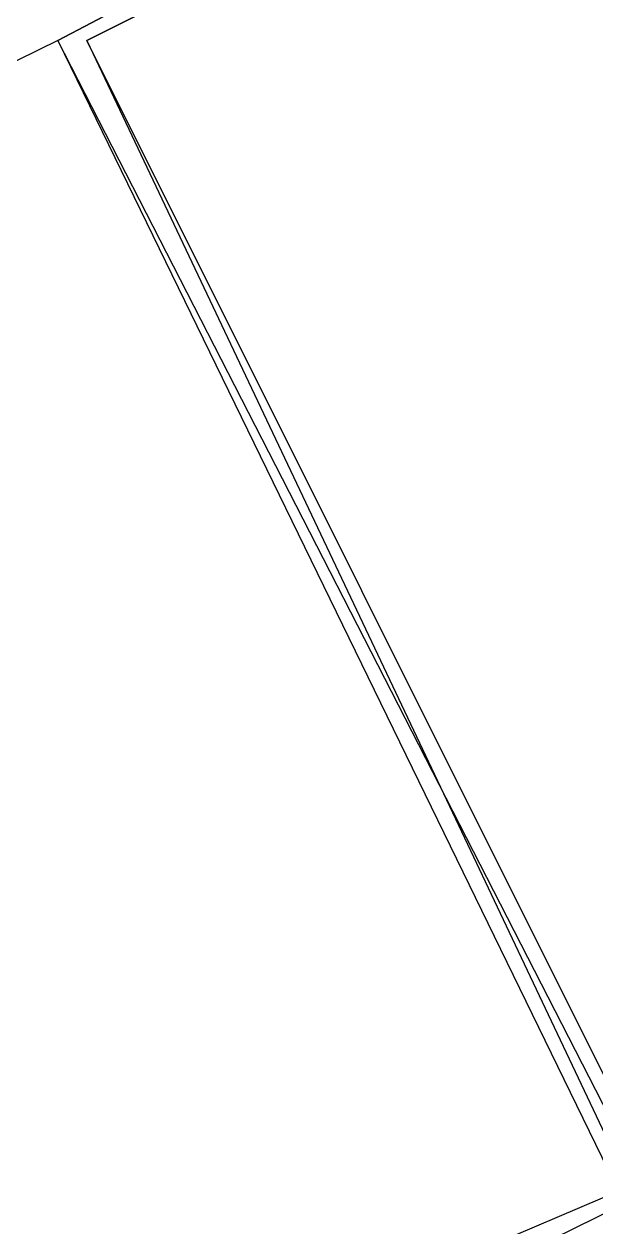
# Model space of a CAD drawing. Header units: feet. Extents: x -84 to 198, y -22 to 181.
# Drawn here: x 102.558 to 102.821, y 24.845 to 25.399 of the extents above; entities that cross this region are included whole.
import ezdxf

# ---------------------------------------------------------------- set-up
doc = ezdxf.new("R2010")
doc.units = ezdxf.units.FT
doc.layers.add('A-LINEA', color=7, linetype='CONTINUOUS')

msp = doc.modelspace()

# ---------------------------------------------------------------- linework, layer by layer
at = {"layer": 'A-LINEA'}
for p, q in [((102.5733, 25.3911), (99.24, 23.7644)), ((102.5733, 25.3911), (99.24, 23.7644)), ((93.693, 20.9769), (103.4585, 25.128)), ((93.693, 20.9769), (103.4585, 25.128))]:
    msp.add_line(p, q, dxfattribs=at)
for points in [[(102.8267, 25.5244), (102.5733, 25.3911), (102.8267, 24.8711), (103.0933, 25.0044), (102.8267, 25.5244)], [(102.5733, 25.3911), (102.8267, 25.5244), (103.0933, 25.0044), (102.84, 24.8711), (102.5733, 25.3911)], [(102.8267, 25.5244), (102.5733, 25.3911), (102.8267, 24.8711), (103.0933, 25.0044), (102.8267, 25.5244)], [(102.5733, 25.3911), (102.8267, 25.5244), (103.0933, 25.0044), (102.84, 24.8711), (102.5733, 25.3911)], [(102.8267, 25.5111), (102.5867, 25.3911), (102.8267, 24.8844), (103.08, 25.0044), (102.8267, 25.5111)], [(102.5867, 25.3911), (102.8267, 25.5111), (103.08, 25.0178), (102.84, 24.8844), (102.5867, 25.3911)], [(102.8267, 25.5111), (102.5867, 25.3911), (102.8267, 24.8844), (103.08, 25.0044), (102.8267, 25.5111)], [(102.5867, 25.3911), (102.8267, 25.5111), (103.08, 25.0178), (102.84, 24.8844), (102.5867, 25.3911)], [(102.9467, 24.8978), (102.9467, 24.8844), (99.4133, 23.1511), (99.4, 23.1644), (102.9467, 24.9111), (102.9467, 24.8978)], [(102.9467, 24.8978), (102.9467, 24.8844), (99.4133, 23.1511), (99.4, 23.1644), (102.9467, 24.9111), (102.9467, 24.8978)]]:
    msp.add_lwpolyline(points, dxfattribs=at)

doc.saveas('drawing.dxf')
